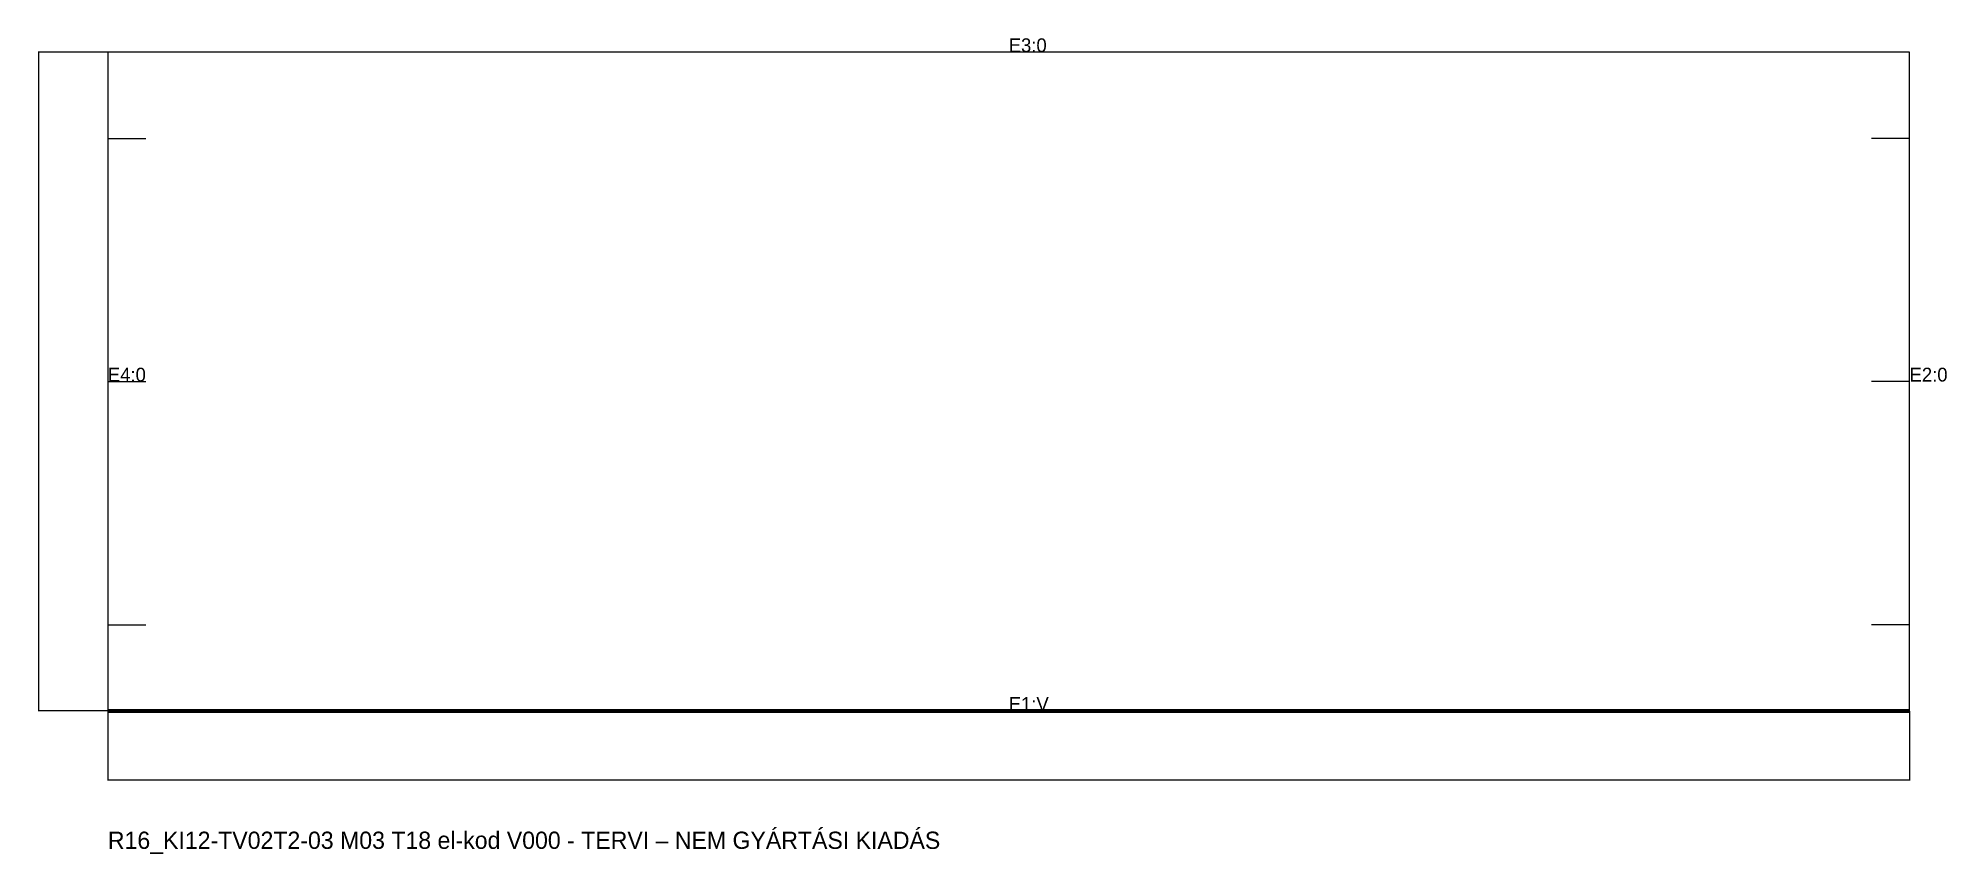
# Model space of a CAD drawing. Header units: millimetres. Extents: x -40 to 1066, y -83 to 390.
import ezdxf

# ---------------------------------------------------------------- set-up
doc = ezdxf.new("R2010")
doc.units = ezdxf.units.MM
for name, color, linetype in [('ELZARAS', 1, 'Continuous'), ('FURAT_EL', 3, 'Continuous'), ('KONTUR', 7, 'Continuous'), ('MERET', 8, 'Continuous'), ('SZOVEG', 7, 'Continuous')]:
    doc.layers.add(name, color=color, linetype=linetype)
doc.styles.add('OpenSansCondensed-Light', font='OpenSansCondensed-Light.ttf')
doc.dimstyles.new('EZDXF', dxfattribs={"dimtxt": 0.25, "dimasz": 0.175, "dimexe": 0.375, "dimexo": 0.125, "dimgap": 0.1, "dimtad": 1, "dimlfac": 100, "dimzin": 12, "dimdsep": 46, "dimtxsty": 'OpenSansCondensed-Light', "dimblk": 'ARCHTICK', "dimcen": 2.5, "dimazin": 3, "dimtfac": 0.5, "dimtmove": 2, "dimatfit": 3})

# ---------------------------------------------------------------- blocks, each defined once
blk = doc.blocks.new('_ARCHTICK')
at = {"color": 0, "linetype": 'BYBLOCK', "const_width": 0.15}
blk.add_lwpolyline([(-0.5, -0.5), (0.5, 0.5)], dxfattribs=at)

msp = doc.modelspace()

# ---------------------------------------------------------------- linework, layer by layer
at = {"layer": 'ELZARAS', "lineweight": 70}
msp.add_line((0, 0), (1044, 0), dxfattribs=at)
at = {"layer": 'FURAT_EL'}
for p, q in [((0, 332), (22, 332)), ((1044, 332), (1022, 332)), ((0, 191), (22, 191)), ((1044, 191), (1022, 191)), ((0, 50), (22, 50)), ((1044, 50), (1022, 50))]:
    msp.add_line(p, q, dxfattribs=at)
at = {"layer": 'KONTUR'}
msp.add_lwpolyline([(0, 0), (1044, 0), (1044, 382), (0, 382)], close=True, dxfattribs=at)

# ---------------------------------------------------------------- texts
at = {"layer": 'SZOVEG'}
for s, height, p in [('E3:0', 8, (522, 382)), ('E4:0', 8, (0, 191)), ('E2:0', 8, (1044, 191)), ('E1:V', 8, (522, 0)), ('R16_KI12-TV02T2-03 M03 T18 el-kod V000 - TERVI – NEM GYÁRTÁSI KIADÁS', 10, (0, -80))]:
    msp.add_text(s, height=height, dxfattribs=at).set_placement(p)

# ---------------------------------------------------------------- dimensions: what is measured, and where the dimension line sits
at = {"layer": 'MERET'}
msp.add_linear_dim(base=(-40, 0), p1=(0, 0), p2=(0, 382), angle=90, dimstyle='EZDXF', dxfattribs=at).render()
msp.add_linear_dim(base=(0, -40), p1=(0, 0), p2=(1044, 0), dimstyle='EZDXF', dxfattribs=at).render()

doc.saveas('drawing.dxf')
